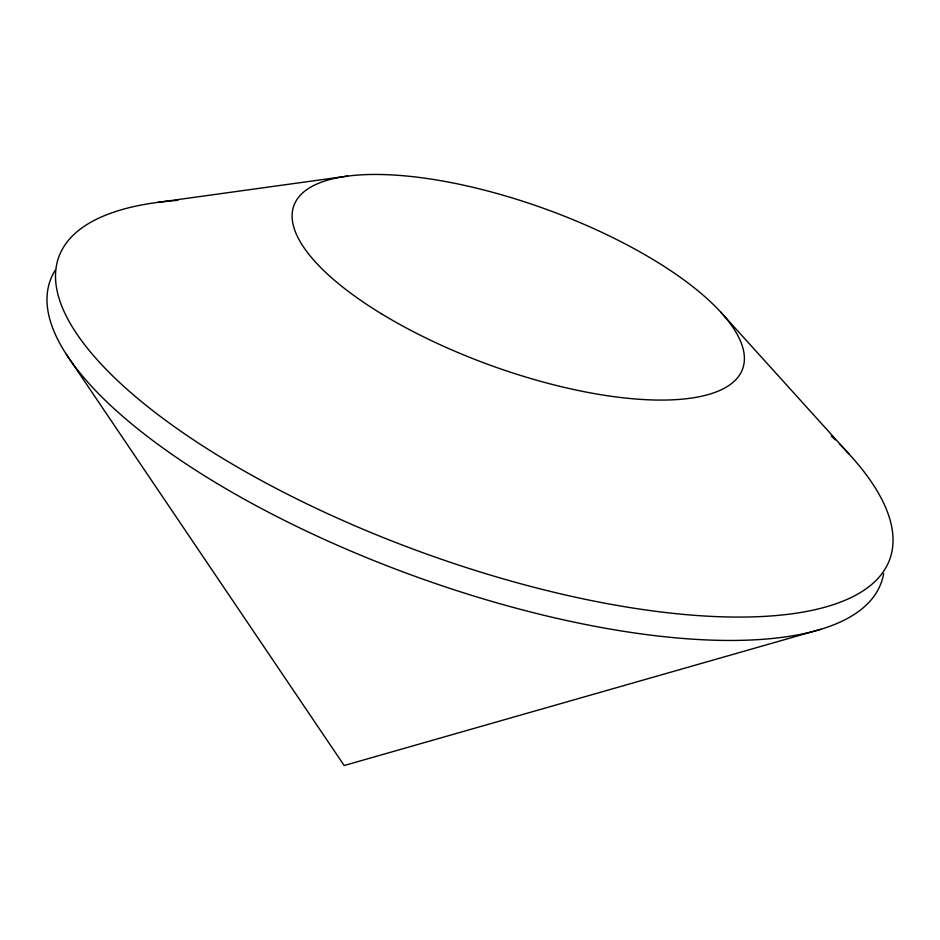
<?xml version="1.0" encoding="UTF-8"?>
<svg xmlns="http://www.w3.org/2000/svg" width="940" height="940" viewBox="0 0 940 940"><rect width="100%" height="100%" fill="white"/><g stroke="black" fill="none" stroke-linecap="round" stroke-linejoin="round"><path stroke-width="1.41" d="M820.879 629.271L344.181 765.524L66.376 354.404M158.19 202.323L347.589 176.109M720.627 312.01L849.008 453.997M883.659 573.553A442.129 153.396 20 0 1 411.285 574.963A442.129 153.396 20 0 1 55.096 270.414M839.397 443.939A442.129 153.396 20 0 1 711.839 616.405A442.129 153.396 20 0 1 152.597 410.498A442.129 153.396 20 0 1 177.801 200.361M831.301 436.066A442.129 153.396 20 0 1 835.296 439.897M381.393 313.748A238.748 82.826 20 0 0 742.588 368.997A238.748 82.826 20 0 0 430.802 179.058A238.748 82.826 20 0 0 381.393 313.748"/></g></svg>
